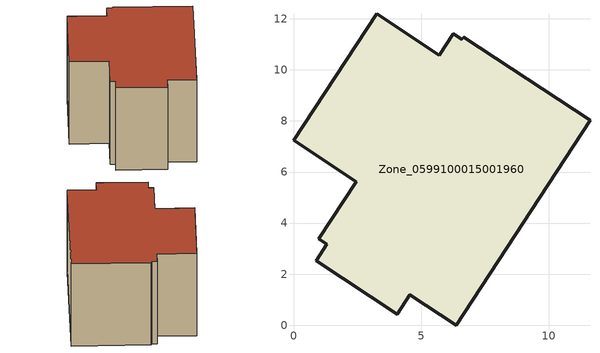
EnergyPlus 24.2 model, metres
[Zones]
Zone_0599100015001960
 floor ground (C_G): 6.26,11.41 6.59,11.2 6.67,11.27 11.62,8.02 6.37,0 4.56,1.19 4.06,0.43 0.88,2.52 1.31,3.17 0.98,3.39 2.46,5.63 0,7.25 3.26,12.2 5.72,10.58 z0.82
 wall outside (C_F): 3.26,12.2 0,7.25 2.46,5.63 0.98,3.39 1.31,3.17 0.88,2.52 4.06,0.43 4.56,1.19 6.37,0 11.62,8.02 6.67,11.27 6.59,11.2 6.26,11.41 5.72,10.58 3.26,12.2 z0.82:8.17
 roof outside (C_R): 6.59,11.2 6.26,11.41 5.72,10.58 3.26,12.2 0,7.25 2.46,5.63 0.98,3.39 1.31,3.17 0.88,2.52 4.06,0.43 4.56,1.19 6.37,0 11.62,8.02 6.67,11.27 z8.17
[BUILDING]
Pand.0599100015001960: North Axis=0; Terrain=City; Loads Convergence Tolerance Value=0.04; Temperature Convergence Tolerance Value=0.4; Solar Distribution=FullExterior; Maximum Number of Warmup Days=25; Minimum Number of Warmup Days=1
[Site:Location]
Rotterdam.The.Hague.AP_ZH_NLD Design_Conditions: Latitude=51.96; Longitude=4.45; Time Zone=1; Elevation=-4.5
[SITE:GROUNDTEMPERATURE:BUILDINGSURFACE]
18, 18, 18, 18, 18, 18, 18, 18, 18, 18, 18, 18
[MATERIAL] Thermal Absorptance=0.9; Solar Absorptance=0.7; Visible Absorptance=0.7
Name | Roughness | Thickness | Conductivity | Density | Specific Heat
G.TC.1965-1974 | MediumSmooth | 0.15 | 0.882353 | 540 | 1210
F.TC.1965-1974 | Rough | 0.3 | 0.697674 | 1920 | 840
R.TC.1965-1974 | MediumRough | 0.2 | 0.232558 | 1500 | 1000
[CONSTRUCTION]
C_G: G.TC.1965-1974
C_F: F.TC.1965-1974
C_R: R.TC.1965-1974
[ZONE]
Zone_0599100015001960: Type=1; Multiplier=1; Ceiling Height=Autocalculate; Volume=Autocalculate; Floor Area=autocalculate; Part of Total Floor Area=Yes
[ZONEINFILTRATION:DESIGNFLOWRATE]
Infil_Zone_0599100015001960: Zone or ZoneList or Space or SpaceList=Zone_0599100015001960; Schedule=AlwaysOn; Design Flow Rate Calculation Method=Flow/Area; Flow Rate per Floor Area=0.003; Constant Term Coefficient=1; Temperature Term Coefficient=0; Velocity Term Coefficient=0; Velocity Squared Term Coefficient=0
[HVACTEMPLATE:ZONE:IDEALLOADSAIRSYSTEM]
Zone_0599100015001960: Maximum Heating Supply Air Temperature=50; Minimum Cooling Supply Air Temperature=13; Maximum Heating Supply Air Humidity Ratio=0.0156; Minimum Cooling Supply Air Humidity Ratio=0.0077; Heating Limit=NoLimit; Cooling Limit=NoLimit; Dehumidification Control Type=ConstantSensibleHeatRatio; Cooling Sensible Heat Ratio=0.7; Dehumidification Setpoint=60; Humidification Control Type=None; Humidification Setpoint=30; Outdoor Air Method=None; Outdoor Air Flow Rate per Person=0.00944; Outdoor Air Flow Rate per Zone Floor Area=0; Outdoor Air Flow Rate per Zone=0; Demand Controlled Ventilation Type=None; Outdoor Air Economizer Type=NoEconomizer; Heat Recovery Type=None; Sensible Heat Recovery Effectiveness=0.7; Latent Heat Recovery Effectiveness=0.65
[ZONECONTROL:THERMOSTAT]
ThermostatControl_Zone_0599100015001960: Zone or ZoneList=Zone_0599100015001960; Control Type Schedule=DualSetpointControlType; Control 1=Thermostat_Zone_0599100015001960; Temperature Difference Between Cutout And Setpoint=0
[THERMOSTATSETPOINT:DUALSETPOINT]
Thermostat_Zone_0599100015001960: Heating Setpoint Temperature Schedule=HeatingSetpoint_Zone_0599100015001960; Cooling Setpoint Temperature Schedule=CoolingSetpoint_Zone_0599100015001960
[SCHEDULE:COMPACT]
HeatingSetpoint_Zone_0599100015001960: Through: 12/31, For: AllDays, Until: 24:00, 21
CoolingSetpoint_Zone_0599100015001960: Through: 12/31, For: AllDays, Until: 24:00, 24
DualSetpointControlType: Through: 12/31, For: AllDays, Until: 24:00, 4
AlwaysOn: Through: 12/31, For: AllDays, Until: 24:00, 1
